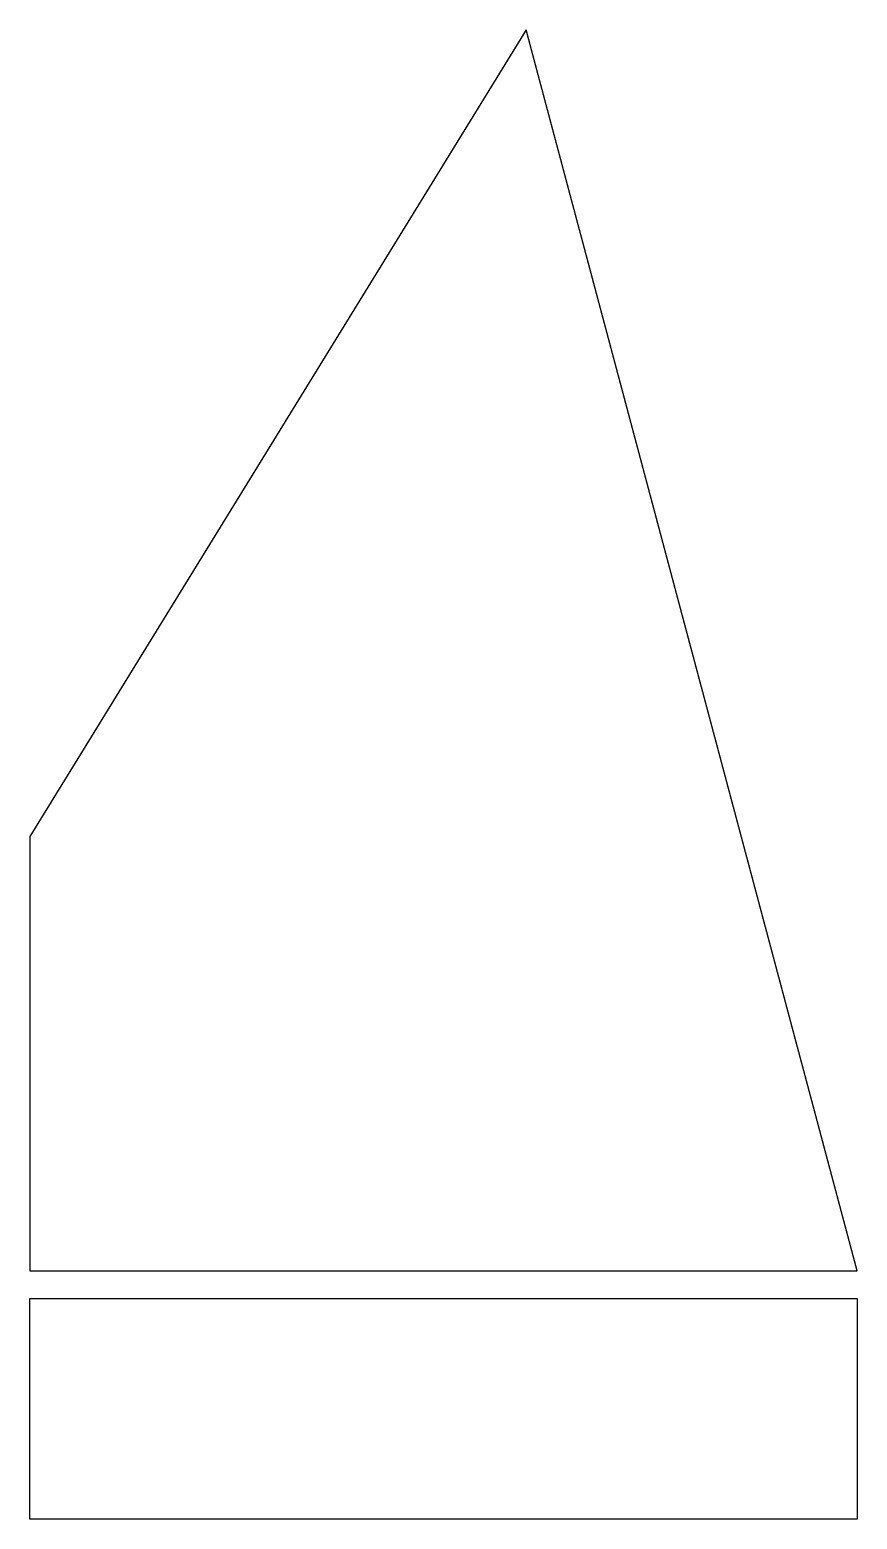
# Model space of a CAD drawing. Header units: metres. Extents: x 0 to 30, y -9 to 45.
import ezdxf

# ---------------------------------------------------------------- set-up
doc = ezdxf.new("R2010")
doc.units = ezdxf.units.M

msp = doc.modelspace()

# ---------------------------------------------------------------- linework, layer by layer
for points in [[(0, 0), (30, 0), (18, 45), (0, 15.75)], [(0, -1), (30, -1), (30, -9), (0, -9)]]:
    msp.add_lwpolyline(points, close=True)

doc.saveas('drawing.dxf')
